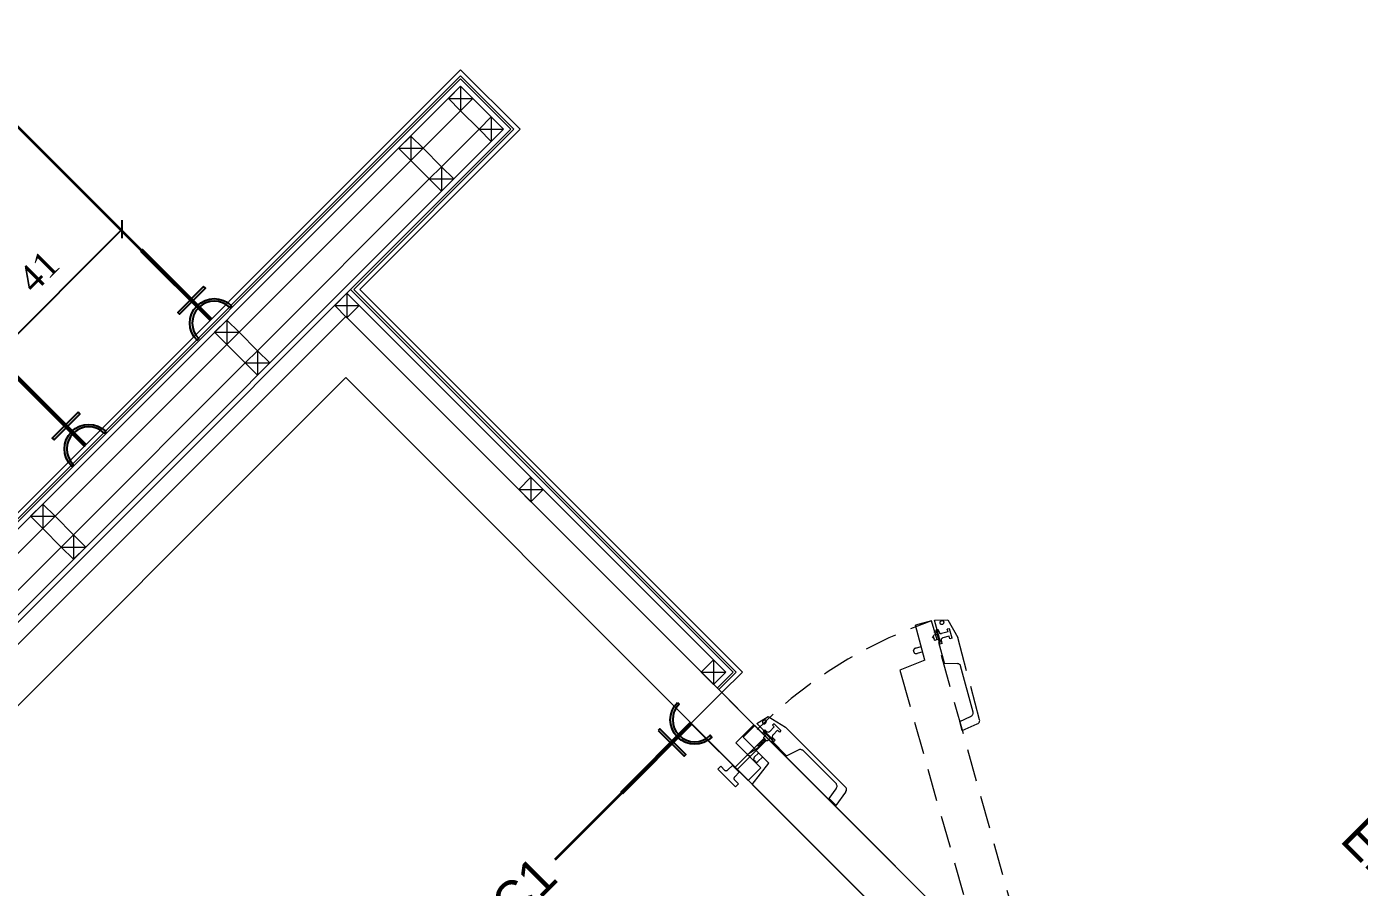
# Model space of a CAD drawing. Header units: millimetres. Extents: x 9129 to 19685, y -6152 to 3305.
# Drawn here: x 11244.9 to 11552.2, y 1974.7 to 2173.1 of the extents above; entities that cross this region are included whole.
import ezdxf
from ezdxf.enums import TextEntityAlignment as Align

# ---------------------------------------------------------------- set-up
doc = ezdxf.new("R2010")
doc.units = ezdxf.units.MM
doc.header["$LTSCALE"] = 5
doc.layers.get('Defpoints').update_dxf_attribs({"lineweight": 9})
doc.layers.add('ELEKTRİK', color=10, linetype='Continuous')
for name, color, linetype, lineweight in [('ELK', 1, 'Continuous', 35), ('no3_alçıpan kesit', 210, 'Continuous', 20), ('no3_kutu profil gorunus', 8, 'Continuous', 18), ('no3_kutuprofil kesit', 74, 'Continuous', 18), ('no3_paslanmaz gorunus on', 163, 'Continuous', 18), ('no3_seramik ön', 123, 'Continuous', 18)]:
    doc.layers.add(name, color=color, linetype=linetype, lineweight=lineweight)
doc.styles.add('ROMANSTW', font='georgia.ttf')
doc.styles.add('TAKSİM', font='GOTHIC.TTF', dxfattribs={"height": 20})
doc.dimstyles.new('M2', dxfattribs={"dimtxt": 6, "dimasz": 3, "dimexe": 1, "dimexo": 4, "dimgap": 3, "dimtad": 1, "dimdec": 0, "dimzin": 12, "dimdsep": 46, "dimtxsty": 'ROMANSTW', "dimblk": 'ARCHTICK', "dimcen": 0.09, "dimse1": 1, "dimse2": 1, "dimclrd": 251, "dimclre": 251, "dimclrt": 1, "dimadec": 0, "dimazin": 0, "dimtfac": 1, "dimtdec": 0, "dimtix": 1, "dimtmove": 0, "dimatfit": 3, "dimldrblk": 'ARCHTICK', "dimfxl": 1, "dimtolj": 1, "dimtzin": 0, "dimarcsym": 0})

# ---------------------------------------------------------------- blocks, each defined once
blk = doc.blocks.new('KAP SOGUK')
at = {"layer": 'no3_paslanmaz gorunus on', "lineweight": 9}
for points in [[(17409.2002608376, -6770.747422983819), (17410.55920943811, -6770.747422983819), (17410.55920943811, -6769.796089840956), (17404.78360876347, -6769.796089840955), (17404.78360876347, -6770.747422983821)], [(17319.3700257289, -6782.910496815879), (17305.03263413604, -6782.910496815881), (17305.03263413604, -6772.853862437105), (17323.65092118801, -6772.853862437107)], [(17324.94212972603, -6772.853862437107), (17324.19450062821, -6779.105302489455), (17319.70983200154, -6779.105302489454)], [(17323.65092118801, -6776.998793913655), (17323.65092118801, -6772.853862437107)], [(17402.47325789759, -6772.853862437107), (17324.94212972603, -6772.853862437107)], [(17402.47325789759, -6772.853862437107), (17403.22061050536, -6779.105302489454), (17411.64636831851, -6779.105302489455), (17411.6463683185, -6782.910496815879)], [(17411.91815803861, -6782.910496815881), (17422.38261524255, -6782.910496815881), (17422.38261524255, -6772.853862437105), (17403.76418994556, -6772.853862437109), (17403.76418994556, -6776.998793913657)], [(17406.21057391651, -6770.747422983821), (17404.78360876347, -6770.747422983821)], [(17406.55010369909, -6771.291002424019), (17406.55010369909, -6771.155107563965), (17406.55010369909, -6771.087160133942), (17406.48236363661, -6771.019212703919), (17406.48236363661, -6770.951265273896), (17406.41434708408, -6770.883317843867), (17406.34633053153, -6770.815370413842), (17406.278313979, -6770.815370413842), (17406.21057391651, -6770.747422983821)], [(17408.79243801244, -6771.291002424019), (17408.79243801243, -6772.78591500708), (17406.5501036991, -6772.78591500708), (17406.55010369909, -6771.291002424019)], [(17407.3654728594, -6772.78591500708), (17407.3654728594, -6782.366917375681), (17408.04508540467, -6782.095058533065)], [(17408.04508540467, -6772.785915007082), (17408.04508540467, -6782.366917375679)], [(17409.2002608376, -6770.747422983819), (17409.13224428507, -6770.815370413844), (17409.06422773253, -6770.815370413842), (17408.99648767005, -6770.815370413844), (17408.92847111751, -6770.883317843867), (17408.92847111751, -6770.951265273892), (17408.86045456497, -6771.019212703919), (17408.86045456497, -6771.087160133942), (17408.79243801243, -6771.223054993996), (17408.79243801244, -6771.291002424019)], [(17323.65092118801, -6776.998793913655), (17319.3700257289, -6776.998793913655)], [(17319.3700257289, -6782.910496815879), (17319.3700257289, -6776.998793913655)], [(17320.86500743448, -6777.678337336416), (17320.86500743448, -6777.610389906393), (17320.93302398701, -6777.474495046341), (17320.93302398701, -6777.406547616318), (17321.0007640495, -6777.338600186293), (17321.06878060204, -6777.270652756266), (17321.13679715457, -6777.202705326245), (17321.20481370711, -6777.134757896216), (17321.27283025965, -6777.134757896216), (17321.34057032214, -6777.134757896221)], [(17320.86500743448, -6777.678337336416), (17320.86500743447, -6779.03735505943)], [(17321.74839314731, -6777.134757896218), (17321.34057032214, -6777.134757896221)], [(17321.74839314731, -6777.134757896218), (17321.81640969985, -6777.134757896218), (17321.88414976233, -6777.134757896221), (17321.95216631488, -6777.202705326243), (17322.02018286741, -6777.27065275627), (17322.08819941995, -6777.338600186295), (17322.15593948243, -6777.406547616318), (17322.15593948243, -6777.474495046341), (17322.22395603497, -6777.610389906393), (17322.22395603497, -6777.678337336418)], [(17322.22395603497, -6779.03735505943), (17322.22395603497, -6777.678337336418)], [(17325.75749888633, -6782.910496815881), (17329.49453841519, -6777.882179626495)], [(17336.96917045301, -6782.095058533068), (17329.49453841519, -6777.882179626495)], [(17403.76418994556, -6776.998793913657), (17411.9181580386, -6776.998793913657)], [(17405.66671798626, -6777.13475789622), (17405.59897792377, -6777.134757896221), (17405.53096137123, -6777.134757896221), (17405.46294481869, -6777.202705326243), (17405.39492826616, -6777.270652756266), (17405.32718820367, -6777.338600186293), (17405.25917165113, -6777.406547616316), (17405.25917165113, -6777.474495046345), (17405.25917165113, -6777.610389906396), (17405.25917165113, -6777.67833733642)], [(17405.25917165113, -6779.037355059427), (17405.25917165113, -6777.67833733642)], [(17405.66671798626, -6777.13475789622), (17406.07454081143, -6777.134757896216)], [(17406.55010369909, -6777.678337336416), (17406.55010369909, -6777.610389906393), (17406.5501036991, -6777.474495046343), (17406.48236363661, -6777.406547616316), (17406.41434708408, -6777.338600186295), (17406.41434708407, -6777.270652756268), (17406.34633053153, -6777.202705326243), (17406.27831397899, -6777.134757896221), (17406.21057391651, -6777.134757896216), (17406.07454081143, -6777.134757896216)], [(17406.55010369909, -6777.678337336416), (17406.5501036991, -6779.037355059432)], [(17407.36547285939, -6777.202705326245), (17408.04508540467, -6776.862899053605)], [(17407.36547285939, -6779.988619079779), (17408.04508540467, -6777.202705326239)], [(17411.91815803861, -6782.910496815881), (17411.9181580386, -6776.998793913657)], [(17319.70983200154, -6779.105302489454), (17319.70983200154, -6782.910496815877), (17411.6463683185, -6782.910496815879)], [(17319.91360516911, -6783.929777388768), (17321.81640969985, -6780.668162502545)], [(17325.75749888633, -6782.910496815881), (17321.81640969985, -6780.668162502545)], [(17323.58290463547, -6780.056566509806), (17322.90356858025, -6781.279689372766)], [(17323.58290463547, -6780.056566509806), (17323.58290463547, -6779.988619079781), (17323.65092118801, -6779.920671649754), (17323.78695429309, -6779.852724219727), (17323.85469435557, -6779.784776789698), (17323.92271090811, -6779.784776789702), (17323.99072746066, -6779.716829359681), (17324.12648407567, -6779.716829359681), (17324.19450062821, -6779.716829359681), (17324.26251718075, -6779.784776789704)], [(17323.99072746065, -6781.891216242992), (17324.67034000593, -6780.736109932566)], [(17324.60232345339, -6779.988619079781), (17324.26251718075, -6779.784776789704)], [(17324.60232345339, -6779.988619079781), (17324.67034000593, -6780.056566509804), (17324.73808006841, -6780.124513939829), (17324.73808006841, -6780.192461369857), (17324.80609662095, -6780.260408799881), (17324.80609662095, -6780.328356229909), (17324.80609662095, -6780.46432021247), (17324.80609662095, -6780.532267642493), (17324.73808006841, -6780.668162502541), (17324.67034000593, -6780.736109932566)], [(17407.36547285939, -6780.260408799882), (17408.04508540467, -6779.988619079782)], [(17407.36547285939, -6780.60021507252), (17408.04508540468, -6780.260408799879)], [(17407.3654728594, -6780.872004792616), (17408.04508540468, -6780.60021507252)], [(17407.3654728594, -6781.211741942741), (17408.04508540467, -6780.87200479262)], [(17407.36547285939, -6781.483531662843), (17408.04508540467, -6781.211741942743)], [(17407.3654728594, -6781.755321382945), (17408.04508540468, -6781.48353166284)], [(17407.36547285939, -6782.09505853307), (17408.04508540468, -6781.755321382943)], [(17315.8367593676, -6783.657918546152), (17315.8367593676, -6783.657918546152)], [(17315.8367593676, -6784.13361967884), (17315.8367593676, -6784.13361967884)], [(17315.8367593676, -6785.016936269169), (17315.8367593676, -6785.016936269169)], [(17315.8367593676, -6785.016936269169), (17315.8367593676, -6785.016936269169)], [(17315.90449943009, -6783.114339105952), (17315.90449943009, -6783.114339105952)], [(17315.90449943009, -6783.114339105952), (17315.90449943009, -6783.114339105952)], [(17315.90449943009, -6784.813093979094), (17316.1085490877, -6784.337461968917)], [(17316.6521285279, -6785.832374551977), (17315.90449943009, -6784.813093979094)], [(17315.97251598263, -6784.677199119044), (17315.97251598263, -6784.677199119044)], [(17315.97251598263, -6784.677199119044), (17315.97251598263, -6784.677199119044)], [(17316.923918248, -6785.424620849315), (17316.1085490877, -6784.337461968917)], [(17316.58411197536, -6785.152831129215), (17316.31232225526, -6782.910496815879), (17319.30200917636, -6782.910496815879)], [(17319.30200917636, -6782.910496815879), (17319.03021945626, -6785.152831129217), (17317.80730396084, -6785.628532261906), (17316.58411197536, -6785.152831129215)], [(17316.58411197536, -6785.628532261902), (17316.58411197536, -6785.152831129215)], [(17318.35088340104, -6783.86182995874), (17318.35088340104, -6783.725865976179), (17318.35088340104, -6783.589971116129), (17318.2828668485, -6783.454076256081), (17318.21485029596, -6783.318181396029), (17318.14711023348, -6783.250233966002), (17318.0110771284, -6783.182286535979), (17317.94306057586, -6783.114339105952), (17317.80730396084, -6783.114339105956), (17317.67127085576, -6783.114339105956), (17317.60325430322, -6783.182286535979), (17317.4674976882, -6783.250233966002), (17317.39948113567, -6783.318181396031), (17317.33146458312, -6783.454076256083), (17317.26372452064, -6783.589971116129), (17317.26372452064, -6783.725865976179), (17317.26372452064, -6783.86182995874), (17317.26372452064, -6783.997724818792), (17317.26372452064, -6784.133619678838), (17317.33146458312, -6784.269514538895), (17317.39948113566, -6784.405409398943), (17317.46749768821, -6784.473356828968), (17317.60325430322, -6784.541304258992), (17317.67127085576, -6784.609251689015), (17317.80730396084, -6784.609251689015), (17317.94306057586, -6784.609251689017), (17318.0110771284, -6784.541304258993), (17318.14711023347, -6784.473356828967), (17318.21485029596, -6784.405409398947), (17318.2828668485, -6784.26951453889), (17318.35088340104, -6784.133619678838), (17318.35088340104, -6783.997724818792), (17318.35088340104, -6783.86182995874)], [(17318.35088340104, -6783.86182995874), (17318.35088340104, -6783.725865976179), (17318.35088340104, -6783.589971116129), (17318.2828668485, -6783.454076256081), (17318.21485029596, -6783.318181396029), (17318.14711023348, -6783.250233966002), (17318.0110771284, -6783.182286535979), (17317.94306057586, -6783.114339105952), (17317.80730396084, -6783.114339105956), (17317.67127085576, -6783.114339105956), (17317.60325430322, -6783.182286535979), (17317.4674976882, -6783.250233966002), (17317.39948113567, -6783.318181396031), (17317.33146458312, -6783.454076256083), (17317.26372452064, -6783.589971116129), (17317.26372452064, -6783.725865976179), (17317.26372452064, -6783.86182995874), (17317.26372452064, -6783.997724818792), (17317.26372452064, -6784.133619678838), (17317.33146458312, -6784.269514538895), (17317.39948113566, -6784.405409398943), (17317.46749768821, -6784.473356828968), (17317.60325430322, -6784.541304258992), (17317.67127085576, -6784.609251689015), (17317.80730396084, -6784.609251689015), (17317.94306057586, -6784.609251689017), (17318.0110771284, -6784.541304258993), (17318.14711023347, -6784.473356828967), (17318.21485029596, -6784.405409398947), (17318.2828668485, -6784.26951453889), (17318.35088340104, -6784.133619678838), (17318.35088340104, -6783.997724818792), (17318.35088340104, -6783.86182995874)], [(17317.80730396084, -6784.473356828967), (17318.21485029597, -6784.20156710887), (17318.21485029596, -6783.589971116133), (17317.80730396084, -6783.250233966002), (17317.39948113566, -6783.589971116131), (17317.39948113566, -6784.201567108867)], [(17317.80730396084, -6783.250233966002), (17317.39948113566, -6783.589971116131)], [(17317.39948113566, -6783.589971116131), (17317.39948113566, -6784.201567108867)], [(17317.39948113566, -6784.201567108867), (17317.80730396084, -6784.473356828967)], [(17317.39948113566, -6784.201567108867), (17317.80730396084, -6784.473356828967)], [(17318.21485029596, -6783.589971116133), (17317.80730396084, -6783.250233966002)], [(17331.66913266604, -6783.657918546152), (17317.80730396084, -6786.172111702102)], [(17317.80730396084, -6784.473356828967), (17318.21485029597, -6784.20156710887)], [(17318.21485029597, -6784.20156710887), (17318.21485029596, -6783.589971116133)], [(17319.03021945626, -6785.492568279346), (17319.91360516911, -6783.929777388768)], [(17319.03021945626, -6785.152831129217), (17319.30200917636, -6785.15283112922)], [(17319.70983200154, -6784.677199119042), (17319.70983200154, -6782.910496815877)], [(17319.91360516911, -6783.929777388768), (17323.85469435557, -6786.172111702102)], [(17321.0007640495, -6782.910496815879), (17331.66913266604, -6782.910496815879), (17331.66913266604, -6783.657918546152)], [(17321.06878060204, -6784.609251689017), (17330.31018406554, -6789.97730602853)], [(17346.8218934192, -6787.599076855142), (17340.29866364675, -6783.929777388767)], [(17385.34967606115, -6783.182286535979), (17387.59201037449, -6783.182286535979)], [(17385.34967606115, -6783.182286535979), (17385.96127205389, -6786.919533432378)], [(17387.59201037449, -6783.182286535979), (17388.0678497522, -6785.900321982002), (17388.13558981469, -6786.104164272077), (17388.20360636722, -6786.240059132126), (17388.27162291975, -6786.375953992181), (17388.40737953478, -6786.511848852228), (17388.54341263986, -6786.579796282251), (17388.67916925489, -6786.647743712278), (17388.81520235996, -6786.715691142303)], [(17406.34633053153, -6783.182286535975), (17401.52185563222, -6783.182286535981), (17400.57045336685, -6786.104164272081), (17400.50271330436, -6786.240059132127), (17400.43469675182, -6786.375953992178), (17400.29866364675, -6786.511848852228), (17400.16290703172, -6786.579796282254), (17400.02687392665, -6786.647743712278), (17399.89111731162, -6786.715691142303)], [(17405.93850770636, -6783.861829958743), (17405.93850770636, -6783.386128826056)], [(17406.34633053153, -6783.386128826054), (17405.93850770636, -6783.386128826056)], [(17405.93850770636, -6783.861829958743), (17406.8218934192, -6783.861829958743)], [(17406.34633053153, -6783.182286535975), (17406.34633053153, -6783.589971116124), (17411.64636831851, -6783.589971116129)], [(17406.34633053153, -6783.386128826054), (17409.33601745263, -6783.386128826054), (17409.33601745263, -6783.589971116129)], [(17411.64636831851, -6783.589971116129), (17410.89901571075, -6786.579796282254), (17406.34633053153, -6787.667024285165)], [(17407.16169969183, -6784.40540939894), (17407.16169969183, -6784.269514538893), (17407.16169969183, -6784.201567108867), (17407.09368313929, -6784.13361967884), (17407.02594307681, -6783.997724818793), (17406.95792652427, -6783.929777388768), (17406.88990997174, -6783.861829958743), (17406.8218934192, -6783.861829958743)], [(17407.09368313929, -6782.502812235729), (17407.22971624437, -6782.366917375681), (17408.18111850975, -6782.366917375679), (17408.31687512477, -6782.502812235729)], [(17407.0936831393, -6783.386128826056), (17407.09368313929, -6782.502812235729)], [(17407.16169969183, -6785.900321982001), (17407.16169969183, -6784.40540939894)], [(17408.24885857223, -6784.40540939894), (17408.24885857223, -6784.269514538892), (17408.24885857223, -6784.201567108867), (17408.24885857223, -6784.133619678843), (17408.31687512477, -6783.997724818792), (17408.38489167731, -6783.997724818792), (17408.45290822985, -6783.929777388768), (17408.52064829233, -6783.86182995874), (17408.58866484487, -6783.861829958742), (17409.33601745263, -6783.86182995874)], [(17408.24885857223, -6785.900321981999), (17408.24885857223, -6784.40540939894)], [(17408.31687512477, -6783.386128826054), (17408.31687512477, -6782.502812235729)], [(17408.72469794995, -6783.114339105952), (17408.72469794994, -6783.046391675931), (17408.79243801244, -6782.978444245902), (17408.79243801243, -6782.910496815879), (17408.86045456497, -6782.910496815879), (17408.99648767004, -6782.910496815879), (17409.06422773253, -6782.910496815881), (17409.06422773253, -6782.978444245906), (17409.13224428507, -6783.046391675929), (17409.13224428507, -6783.114339105952)], [(17408.72469794994, -6783.386128826054), (17408.72469794995, -6783.114339105952)], [(17409.13224428507, -6783.386128826056), (17409.13224428507, -6783.114339105952)], [(17409.33601745263, -6783.589971116129), (17409.33601745263, -6783.86182995874)], [(17411.03477232577, -6785.084883699192), (17411.03477232577, -6785.016936269167), (17411.03477232577, -6784.881041409113), (17410.96703226328, -6784.813093979094), (17410.89901571074, -6784.745146549069), (17410.89901571075, -6784.67719911904), (17410.83099915821, -6784.609251689015), (17410.76298260567, -6784.609251689013), (17410.62722599064, -6784.609251689015), (17410.55920943811, -6784.609251689015), (17410.49119288557, -6784.609251689015), (17410.42345282309, -6784.677199119044), (17410.42345282308, -6784.745146549069), (17410.35543627054, -6784.81309397909), (17410.28741971801, -6784.881041409117), (17410.28741971801, -6785.01693626917), (17410.28741971801, -6785.08488369919), (17410.287419718, -6785.220778559245), (17410.28741971801, -6785.288725989267), (17410.35543627055, -6785.35667341929), (17410.42345282308, -6785.42462084932), (17410.42345282308, -6785.492568279342), (17410.49119288557, -6785.560584831883), (17410.55920943811, -6785.560584831883), (17410.62722599065, -6785.628532261902), (17410.76298260567, -6785.560584831883), (17410.83099915821, -6785.560584831883), (17410.89901571074, -6785.492568279342), (17410.89901571074, -6785.424620849319), (17410.96703226328, -6785.356673419288), (17411.03477232577, -6785.288725989267), (17411.03477232577, -6785.22077855924), (17411.03477232577, -6785.084883699192)], [(17410.49119288557, -6787.734971715188), (17410.62722599065, -6782.638707095779)], [(17316.58411197536, -6785.492568279342), (17316.58411197536, -6785.492568279342)], [(17317.80730396084, -6786.172111702102), (17317.80730396084, -6786.172111702102), (17316.58411197536, -6785.628532261902)], [(17316.6521285279, -6785.832374551977), (17316.6521285279, -6785.832374551977)], [(17316.6521285279, -6785.832374551977), (17316.6521285279, -6785.832374551977)], [(17321.54461997975, -6787.599076855144), (17316.6521285279, -6785.832374551977)], [(17316.6521285279, -6785.832374551977), (17316.6521285279, -6785.832374551977)], [(17316.6521285279, -6785.832374551977), (17316.6521285279, -6785.832374551977)], [(17318.21485029596, -6785.560584831879), (17316.923918248, -6785.424620849315)], [(17317.80730396084, -6786.172111702102), (17317.80730396084, -6786.172111702102)], [(17318.21485029596, -6785.560584831879), (17318.48664001606, -6785.696479691931), (17318.55465656861, -6785.764427121952), (17318.69068967368, -6785.764427121952), (17318.75842973616, -6785.696479691935), (17318.8264462887, -6785.696479691935), (17318.89446284124, -6785.628532261904), (17318.96247939378, -6785.560584831879), (17319.03021945626, -6785.492568279346)], [(17327.18446403936, -6788.006761435292), (17333.70769381181, -6791.676060901664)], [(17385.96127205389, -6786.919533432378), (17386.02928860642, -6787.055428292429), (17386.09730515897, -6787.259339705017), (17386.16504522145, -6787.395234565065), (17386.30107832652, -6787.531129425115), (17386.43683494155, -6787.599076855144), (17386.57286804662, -6787.667024285167), (17386.70862466165, -6787.667024285169)], [(17386.70862466165, -6787.667024285169), (17406.34633053153, -6787.667024285165)], [(17388.81520235996, -6786.715691142303), (17399.89111731162, -6786.715691142303)], [(17406.5501036991, -6786.375953992178), (17406.55010369909, -6785.900321982001), (17407.16169969183, -6785.900321982001)], [(17406.5501036991, -6786.375953992178), (17408.79243801243, -6786.375953992178)], [(17408.24885857223, -6785.900321981999), (17408.79243801243, -6785.900321982006)], [(17408.79243801243, -6786.375953992178), (17408.79243801243, -6785.900321982006)], [(17329.90236124037, -6790.656849451292), (17325.07788634105, -6788.890078025615)], [(17329.90236124037, -6790.656849451292), (17330.31018406554, -6789.97730602853)], [(17356.67461638538, -6793.103026054703), (17350.08364655044, -6789.433726588328)], [(17336.96917045301, -6793.510710634851), (17343.56041677799, -6797.180010101227)], [(17409.33601745263, -6798.946712404388), (17409.40403400517, -6798.471080394213), (17410.08364655045, -6793.23892091475), (17410.21940316547, -6791.540166041616)], [(17366.52761584161, -6798.539027824238), (17359.93636951663, -6794.937675787887)], [(17346.82189341919, -6799.014659834416), (17353.34512319164, -6802.684028423299)], [(17376.31232225526, -6804.042977023802), (17369.78909248282, -6800.373677557427)], [(17406.95792652428, -6809.954679926024), (17407.29773279691, -6808.935399353137), (17408.45290822984, -6803.703239873674), (17408.65668139741, -6802.6840284233)], [(17356.6068763229, -6804.518678156488), (17363.19784615783, -6808.187977622862)], [(17386.16504522145, -6809.546995345874), (17379.57407538652, -6805.877626756988)], [(17366.45959928908, -6810.022627356047), (17372.98282906153, -6813.691926822423)], [(17396.96917045301, -6815.594523985634), (17389.4267983527, -6811.381645079064)], [(17376.99193480054, -6815.934261135759), (17375.63298620004, -6819.467665742082)], [(17376.24430570273, -6815.594523985634), (17382.83555202771, -6819.263823452007)], [(17376.99193480054, -6815.934261135759), (17378.89446284124, -6817.021489138671)], [(17394.52306297211, -6821.302384597784), (17396.96917045301, -6815.594523985634)], [(17403.42438367292, -6820.62284117502), (17404.10399621819, -6819.059981161936), (17405.80275109133, -6814.031663972546), (17405.93850770636, -6813.556031962373)], [(17378.89446284124, -6817.021489138671), (17377.94306057587, -6819.603629724648)], [(17375.63298620004, -6819.467665742082), (17375.5649696475, -6819.671577154671), (17375.5649696475, -6819.807472014721), (17375.5649696475, -6820.011314304797), (17375.63298620005, -6820.147209164848), (17375.70072626253, -6820.283104024897), (17375.76874281506, -6820.418998884947), (17375.90477592014, -6820.48694631497)], [(17375.90477592014, -6820.48694631497), (17382.76753547517, -6824.495982931472)], [(17377.94306057587, -6819.603629724648), (17377.87532051337, -6819.807472014721), (17377.87532051337, -6820.011314304797), (17377.87532051337, -6820.147209164843), (17377.94306057586, -6820.35105145492), (17377.94306057586, -6820.486946314972), (17378.07909368094, -6820.62284117502), (17378.21485029596, -6820.690788605049)], [(17378.21485029596, -6820.690788605049), (17387.7960600321, -6826.19473780461)], [(17386.09730515897, -6821.098473185197), (17392.62053493141, -6824.767841774084)], [(17394.52306297211, -6821.302384597784), (17401.79364535232, -6825.515263504356)], [(17396.22181784525, -6822.321596048158), (17396.90115390047, -6821.098473185193)], [(17397.58076644574, -6820.826683465099), (17397.51274989321, -6820.758736035072), (17397.44473334068, -6820.75873603507), (17397.37699327818, -6820.758736035074), (17397.24096017311, -6820.826683465097), (17397.17294362057, -6820.826683465097), (17397.10520355809, -6820.89463089512), (17397.03718700555, -6820.962578325145), (17396.96917045301, -6821.03052575517), (17396.90115390047, -6821.098473185193)], [(17398.05632933341, -6821.778016607957), (17397.37699327818, -6822.933192040895)], [(17397.58076644574, -6820.826683465099), (17397.98858927092, -6821.030525755168)], [(17398.05632933341, -6821.778016607957), (17398.12434588595, -6821.710069177931), (17398.12434588594, -6821.574174317882), (17398.12434588594, -6821.506226887859), (17398.12434588595, -6821.370332027809), (17398.12434588594, -6821.302384597784), (17398.12434588594, -6821.234437167761), (17398.05632933341, -6821.16642061522), (17398.05632933341, -6821.098473185195), (17397.98858927092, -6821.030525755168)], [(17390.92178005827, -6824.020350921297), (17388.67916925488, -6826.058842944562)], [(17390.92178005827, -6824.020350921297), (17395.13465896485, -6826.46659664722)], [(17399.89111731162, -6828.776878390585), (17401.99741851988, -6824.088298351322)], [(17386.02928860643, -6826.330701787172), (17392.89232465151, -6830.339738403669)], [(17387.7960600321, -6826.19473780461), (17387.93181664712, -6826.262685234633), (17388.0678497522, -6826.33070178717), (17388.20360636722, -6826.262685234635), (17388.40737953479, -6826.262685234635), (17388.54341263986, -6826.126790374585), (17388.67916925488, -6826.058842944562)], [(17394.45504641957, -6826.806333797344), (17394.72683613967, -6826.398649217201)], [(17394.45504641957, -6826.806333797344), (17395.13465896485, -6827.28196580752)], [(17394.52306297211, -6829.184562970733), (17395.27041557987, -6827.893492677744)], [(17395.06664241231, -6826.60249150727), (17394.72683613967, -6826.398649217201)], [(17394.93060930723, -6826.806333797344), (17395.13465896485, -6826.46659664722)], [(17394.93060930723, -6826.806333797344), (17399.48329448644, -6829.388405260805)], [(17395.06664241231, -6826.60249150727), (17397.64878299829, -6828.097404090335)], [(17395.27041557987, -6827.893492677744), (17395.27041557987, -6827.757597817694), (17395.33843213241, -6827.689650387672), (17395.33843213241, -6827.621702957644), (17395.33843213241, -6827.485808097594), (17395.33843213242, -6827.417860667572), (17395.27041557987, -6827.349913237545), (17395.20239902733, -6827.281965807522), (17395.13465896485, -6827.28196580752)], [(17395.67823840505, -6826.942228657395), (17396.08578474017, -6826.262685234635)], [(17395.88201157262, -6826.602491507268), (17399.89111731162, -6828.776878390585)], [(17396.28983439779, -6826.126790374583), (17396.08578474017, -6826.262685234635)], [(17396.69738073291, -6828.165351520358), (17396.62936418037, -6828.097404090331), (17396.56162411789, -6828.097404090331), (17396.49360756535, -6828.097404090331), (17396.42559101281, -6828.165351520354), (17396.35757446027, -6828.165351520358), (17396.28983439779, -6828.233298950387), (17396.22181784525, -6828.301246380408), (17396.15380129271, -6828.369193810431)], [(17396.28983439779, -6826.126790374583), (17397.10520355809, -6826.670438937294)], [(17396.42559101282, -6826.262685234635), (17397.17294362057, -6826.330701787174)], [(17396.69738073291, -6827.553755527619), (17397.17294362057, -6826.806333797344)], [(17396.69738073291, -6828.165351520358), (17397.37699327819, -6828.505088670483)], [(17397.10520355809, -6826.670438937294), (17397.17294362057, -6826.806333797344)], [(17397.10520355808, -6827.825545247722), (17397.24096017311, -6827.553755527621)], [(17397.51274989321, -6827.417860667572), (17397.44473334067, -6827.417860667572), (17397.37699327818, -6827.41786066757), (17397.30897672565, -6827.485808097594), (17397.24096017311, -6827.553755527621)], [(17397.51274989321, -6828.233298950381), (17397.37699327819, -6828.505088670483)], [(17397.44473334067, -6827.961440107769), (17397.58076644575, -6827.689650387667)], [(17397.51274989321, -6827.417860667572), (17397.58076644575, -6827.485808097597)], [(17397.51274989321, -6828.233298950381), (17397.64878299829, -6828.097404090335)], [(17397.58076644575, -6827.689650387667), (17397.58076644574, -6827.621702957642), (17397.64878299829, -6827.621702957647), (17397.58076644574, -6827.553755527619), (17397.58076644575, -6827.485808097597)], [(17399.89111731162, -6828.776878390585), (17401.79364535232, -6825.515263504356)], [(17397.37699327819, -6831.630808696662), (17392.89232465151, -6830.339738403669)], [(17393.70769381181, -6829.320457830781), (17393.97948353191, -6828.844825820604)], [(17393.70769381181, -6829.320457830781), (17395.67823840505, -6830.407685833694)], [(17393.97948353191, -6828.844825820604), (17394.52306297211, -6829.184562970733)], [(17395.40644868495, -6829.728211533446), (17396.15380129271, -6828.369193810431)], [(17395.40644868495, -6829.728211533446), (17395.95002812515, -6830.000001253547)], [(17395.67823840505, -6830.407685833694), (17395.95002812515, -6830.000001253547)], [(17399.48329448644, -6829.388405260805), (17397.37699327819, -6831.630808696662)], [(17398.26037899102, -6830.407685833692), (17398.26037899102, -6830.339738403669), (17398.32811905351, -6830.271790973646), (17398.32811905351, -6830.135896113592), (17398.32811905351, -6830.067948683571), (17398.32811905351, -6830.000001253549), (17398.26037899102, -6829.932053823521), (17398.19236243849, -6829.864106393492), (17398.19236243849, -6829.796158963472), (17398.12434588594, -6829.796158963467), (17397.98858927092, -6829.728211533444), (17397.92057271839, -6829.796158963472), (17397.85255616585, -6829.796158963472), (17397.78453961331, -6829.864106393494), (17397.71679955082, -6829.86410639349), (17397.64878299829, -6829.932053823519), (17397.58076644574, -6830.067948683569), (17397.51274989321, -6830.135896113592), (17397.51274989321, -6830.203843543617), (17397.51274989321, -6830.339738403667), (17397.51274989321, -6830.40768583369), (17397.51274989321, -6830.475633263719), (17397.58076644574, -6830.543580693742), (17397.58076644575, -6830.611528123769), (17397.64878299829, -6830.679475553796), (17397.71679955082, -6830.679475553796), (17397.78453961331, -6830.679475553794), (17397.85255616584, -6830.679475553794), (17397.98858927092, -6830.679475553796), (17398.05632933341, -6830.611528123771), (17398.12434588594, -6830.543580693746), (17398.19236243849, -6830.475633263719), (17398.26037899102, -6830.407685833692)]]:
    blk.add_lwpolyline(points, dxfattribs=at)
blk.add_open_spline([(17319.28873765391, -6785.076036017565), (17319.49472274189, -6785.033871284786), (17319.64264491916, -6784.852286443816), (17319.641815449, -6784.641946637545)], degree=3, dxfattribs=at)
blk = doc.blocks.new('plan3')
at = {"layer": 'no3_alçıpan kesit'}
for p, q in [((26667.93578415714, -6250.475321558477), (26485.91489892051, -6432.496206790443)), ((26679.53233536714, -6262.071872768398), (26667.93578415714, -6250.475321558477)), ((26667.93578415713, -6252.172377833303), (26486.76342705792, -6433.344734927872)), ((26677.83527909231, -6262.071872768391), (26667.93578415713, -6252.172377833303)), ((26488.88474740224, -6451.022404458294), (26677.83527909231, -6262.071872768391)), ((26489.73327553964, -6451.870932595728), (26679.53233536714, -6262.071872768398))]:
    blk.add_line(p, q, dxfattribs=at)
for points in [[(26727.10493610225, -6390.901507584322), (26730.78189136333, -6387.224552323338), (26642.58077358888, -6299.023434546636)], [(26641.73224545146, -6299.871962684054), (26729.08483508848, -6387.224552323314)], [(26726.25640796484, -6390.052979446884), (26729.08483508848, -6387.224552323314)]]:
    blk.add_lwpolyline(points, dxfattribs=at)
at = {"layer": 'no3_kutu profil gorunus'}
for points in [[(26672.18978517475, -6262.060512436336), (26667.94714448687, -6257.817871748455), (26659.29750276422, -6266.467513471107), (26663.5401434521, -6270.710154158985), (26672.18978517475, -6262.060512436336)], [(26660.71171632733, -6273.538581283734), (26656.46907563948, -6269.295940595846), (26616.87109589302, -6308.8939203423), (26621.11373658089, -6313.136561030167), (26660.71171632733, -6273.538581283734)], [(26618.28530945615, -6315.964988154923), (26614.04266876828, -6311.722347467041), (26574.44468902183, -6351.320327213494), (26578.68732970972, -6355.562967901373), (26618.28530945615, -6315.964988154923)], [(26575.85890258495, -6358.391395026103), (26571.61626189709, -6354.148754338235), (26532.01828215064, -6393.746734084669), (26536.2609228385, -6397.989374772573), (26575.85890258495, -6358.391395026103)]]:
    blk.add_lwpolyline(points, dxfattribs=at)
at = {"layer": 'no3_kutuprofil kesit'}
for points in [[(26667.94714448688, -6252.161017498971), (26665.11871736213, -6254.989444623701), (26667.94714448687, -6257.817871748455), (26670.77557161162, -6254.989444623707), (26667.94714448688, -6252.161017498971), (26667.94714448687, -6257.817871748455), (26665.11871736213, -6254.989444623701), (26670.77557161162, -6254.989444623707)], [(26675.01821229951, -6259.232085311587), (26672.18978517475, -6262.060512436336), (26675.01821229951, -6264.888939561082), (26677.84663942425, -6262.060512436334), (26675.01821229951, -6259.232085311587), (26675.01821229951, -6264.888939561082), (26672.18978517475, -6262.060512436336), (26677.84663942425, -6262.060512436334)], [(26656.46907563948, -6263.639086346355), (26653.64064851472, -6266.46751347112), (26656.46907563948, -6269.295940595846), (26659.29750276422, -6266.467513471107), (26656.46907563948, -6263.639086346355), (26656.46907563948, -6269.295940595846), (26653.64064851472, -6266.46751347112), (26659.29750276422, -6266.467513471107)], [(26663.5401434521, -6270.710154158985), (26660.71171632733, -6273.538581283734), (26663.54014345211, -6276.367008408479), (26666.36857057685, -6273.538581283736), (26663.5401434521, -6270.710154158985), (26663.54014345211, -6276.367008408479), (26660.71171632733, -6273.538581283734), (26666.36857057685, -6273.538581283736)], [(26641.73224545146, -6299.871962684065), (26638.90381832669, -6302.70038980881), (26641.73224545146, -6305.528816933554), (26644.56067257621, -6302.700389808811), (26641.73224545146, -6299.871962684065), (26641.73224545146, -6305.528816933554), (26638.90381832669, -6302.70038980881), (26644.56067257621, -6302.700389808811)], [(26614.04266876828, -6306.065493217553), (26611.21424164353, -6308.8939203423), (26614.04266876828, -6311.722347467041), (26616.87109589302, -6308.893920342305), (26614.04266876828, -6306.065493217553), (26614.04266876828, -6311.722347467041), (26611.21424164353, -6308.8939203423), (26616.87109589302, -6308.893920342305)], [(26621.1137365809, -6313.136561030184), (26618.28530945615, -6315.964988154923), (26621.1137365809, -6318.793415279668), (26623.94216370566, -6315.964988154929), (26621.1137365809, -6313.136561030184), (26621.1137365809, -6318.793415279668), (26618.28530945615, -6315.964988154923), (26623.94216370566, -6315.964988154929)], [(26684.15865232264, -6342.298369555256), (26681.33022519788, -6345.126796680001), (26684.15865232265, -6347.955223804749), (26686.9870794474, -6345.126796680001), (26684.15865232264, -6342.298369555256), (26684.15865232265, -6347.955223804749), (26681.33022519788, -6345.126796680001), (26686.9870794474, -6345.126796680001)], [(26571.61626189708, -6348.491900088729), (26568.78783477235, -6351.320327213485), (26571.61626189709, -6354.148754338235), (26574.44468902183, -6351.320327213494), (26571.61626189708, -6348.491900088729), (26571.61626189709, -6354.148754338235), (26568.78783477235, -6351.320327213485), (26574.44468902183, -6351.320327213494)], [(26578.68732970971, -6355.562967901353), (26575.85890258495, -6358.391395026103), (26578.68732970971, -6361.219822150866), (26581.51575683446, -6358.391395026121), (26578.68732970971, -6355.562967901353), (26578.68732970971, -6361.219822150866), (26575.85890258495, -6358.391395026103), (26581.51575683446, -6358.391395026121)], [(26726.25640796597, -6384.396125198566), (26723.4279808412, -6387.224552323316), (26726.25640796596, -6390.052979448057), (26729.08483509073, -6387.224552323316), (26726.25640796597, -6384.396125198566), (26726.25640796596, -6390.052979448057), (26723.4279808412, -6387.224552323316), (26729.08483509073, -6387.224552323316)]]:
    blk.add_lwpolyline(points, dxfattribs=at)
at = {"layer": 'no3_paslanmaz gorunus on', "lineweight": 9}
blk.add_lwpolyline([(26616.06035667255, -6684.251850853569), (26818.25343552232, -6482.050007004413), (26641.44863745157, -6305.245208933664), (26439.74267212252, -6506.946433635749), (26616.06035667255, -6684.251850853569)], dxfattribs=at)
blk.add_lwpolyline([(26616.06779229238, -6670.109427561205), (26804.07361224916, -6482.080512537184), (26641.47869031006, -6319.349602652052), (26453.88480719697, -6506.954160279998)], close=True, dxfattribs=at)
at = {"layer": 'no3_seramik ön'}
for p, q in [((26667.93578415717, -6248.354001214944), (26486.76342705797, -6429.526358309478)), ((26667.93578415715, -6249.76821477729), (26486.76342705793, -6430.940571871841)), ((26681.65365571072, -6262.071872768392), (26667.93578415717, -6248.354001214944)), ((26680.23944214834, -6262.071872768371), (26667.93578415715, -6249.76821477729))]:
    blk.add_line(p, q, dxfattribs=at)
for points in [[(26680.23944214834, -6262.071872768371), (26643.28788037007, -6299.023434546636), (26731.48899814452, -6387.224552323345), (26727.45848949284, -6391.255060974916)], [(26681.65365571072, -6262.071872768392), (26644.70209393244, -6299.023434546662), (26732.90321170689, -6387.224552323367), (26728.16559627402, -6391.962167756115)]]:
    blk.add_lwpolyline(points, dxfattribs=at)
at = {"layer": 'no3_paslanmaz gorunus on', "lineweight": 9, "rotation": 134.9955581332232}
blk.add_blockref('KAP SOGUK', (34250.08155677213, -23508.27225730223), dxfattribs=at)
blk = doc.blocks.new('A$C50025146')
at = {"layer": 'ELEKTRİK'}
for points in [[(16.0258407970905, 9.846670621633166), (16.5885051934838, 9.846670621633166), (16.5885051934838, 1.406704675742731), (16.0258407970905, 1.406704675742731)], [(6.940050297998823e-05, 5.345355450490388), (6.940050297998823e-05, 5.908019846885509), (22.50664525620232, 5.908019846885509), (22.50664525620232, 5.345355450490388)]]:
    blk.add_hatch(color=256, dxfattribs=at).paths.add_polyline_path(points)
h = blk.add_hatch(color=256, dxfattribs=at)
edge = h.paths.add_edge_path()
edge.add_line((23.70435837441619, 11.25333161261187), (23.70435837441619, 10.69066721622039))
edge.add_ellipse((23.70435837441619, 5.626687648689767), major_axis=(3.580774291992597, -3.580774291992606), ratio=0.9999999999999413, start_angle=134.9999999999983, end_angle=314.9999999999983)
edge.add_line((23.70435837441619, 0.5627080811555061), (23.70435837441619, 4.368476402305532e-05))
edge.add_ellipse((23.70435837441619, 5.626687648689767), major_axis=(3.978638102213783, 3.978638102213774), ratio=0.9999999999999128, start_angle=45.0000000000025, end_angle=225.0000000000025, ccw=False)
for points, elevation in [([(16.0258407970905, 1.406704675742731), (16.0258407970905, 9.846670621633166), (16.5885051934838, 9.846670621633166), (16.5885051934838, 1.406704675742731)], 4.791194770819646e-08), ([(6.940050297998823e-05, 5.908019846885509), (22.50664525620232, 5.908019846885509), (22.50664525620232, 5.345355450490388), (6.940050297998823e-05, 5.345355450490388)], 4.794507297291503e-08)]:
    blk.add_lwpolyline(points, close=True, dxfattribs=dict(at, elevation=elevation))
at = {"layer": 'ELEKTRİK', "elevation": 4.798666618537076e-08}
blk.add_lwpolyline([(23.70435837441437, 4.368476402305532e-05), (23.70435837441619, 0.5627080811555061, -0.9999999999999944), (23.70435837441619, 10.69066721622039), (23.70435837441619, 11.25333161261187, 0.9999999999999944)], format="xyb", close=True, dxfattribs=at)
blk = doc.blocks.new('_ArchTick')
at = {"color": 0, "linetype": 'ByBlock', "const_width": 0.15}
blk.add_lwpolyline([(-0.5, -0.5), (0.5, 0.5)], dxfattribs=at)
blk = doc.blocks.new('*D295')
at = {"color": 251, "lineweight": -2, "ltscale": 5, "transparency": 16777216}
blk.add_line((11237.95676262289, 2097.42393593919), (11266.89529049522, 2126.416632860215), dxfattribs=at)
at = {"layer": 'Defpoints', "color": 0, "ltscale": 5, "transparency": 16777216}
for p in [(11266.89529049522, 2126.416632860215), (11271.58873331407, 2121.731959123225), (11242.65020544174, 2092.739262202194)]:
    blk.add_point(p, dxfattribs=at)
at = {"color": 251, "lineweight": -2, "ltscale": 5, "transparency": 16777216, "xscale": 3, "yscale": 3, "zscale": 3}
for p, rotation in [((11266.89529049522, 2126.416632860215), 45.0535748549563), ((11237.95676262289, 2097.42393593919), 225.0535748549563)]:
    blk.add_blockref('_ArchTick', p, dxfattribs=dict(at, rotation=rotation))
at = {"color": 1, "ltscale": 5, "true_color": 0xff0000, "transparency": 16777216, "insert": (11247.64084828228, 2116.696522198957), "char_height": 6, "attachment_point": 5, "rotation": 45.05357485495629, "style": 'ROMANSTW'}
blk.add_mtext('\\A1;41', dxfattribs=at)

msp = doc.modelspace()

# ---------------------------------------------------------------- linework, layer by layer
at = {"layer": 'ELK', "color": 1}
for p, q in [((11219.7066351712, 2173.119630069741), (11287.3194139815, 2105.633176862043)), ((11190.76810729887, 2144.12693314871), (11258.38088610917, 2076.640479941013)), ((11366.76470675157, 1981.094449859328), (11398.08813111805, 2012.476507481401))]:
    msp.add_line(p, q, dxfattribs=at)

# ---------------------------------------------------------------- block references
msp.add_blockref('plan3', (-15322.96579959594, 8411.54923821638))
at = {"layer": 'ELEKTRİK', "xscale": -1}
for p, rotation in [((11275.36488535773, 2125.515277856836, -4.794507297291503e-08), 135.0535748549684), ((11246.4263574854, 2096.522580935806, -4.794507297291503e-08), 135.0535748549684), ((11378.20603012325, 2000.521978857633, -4.892169107292709e-08), 225.0535748549684)]:
    msp.add_blockref('A$C50025146', p, dxfattribs=dict(at, rotation=rotation))

# ---------------------------------------------------------------- texts
at = {"layer": 'ELK', "color": 1, "style": 'TAKSİM'}
msp.add_text('EM13', height=8.639999999999999, rotation=315.0535748549747, dxfattribs=at).set_placement((11547.46479916477, 1985.407592272147))
msp.add_text('EC1', height=8.639999999999999, rotation=45.05357485497468, dxfattribs=at).set_placement((11359.86270200528, 1968.385115340853), align=Align.CENTER)

# ---------------------------------------------------------------- dimensions: what is measured, and where the dimension line sits
at = {"ltscale": 5}
dim = msp.add_linear_dim(base=(11266.89529049522, 2126.416632860215), p1=(11242.65020544174, 2092.739262202195), p2=(11271.58873331407, 2121.731959123226), angle=45.0535748549563, dimstyle='M2', override={"dimtmove": 1}, dxfattribs=at)
dim.commit()
dim.dimension.update_dxf_attribs({"geometry": '*D295', "text_midpoint": (11247.64084828228, 2116.696522198957)})

doc.saveas('drawing.dxf')
